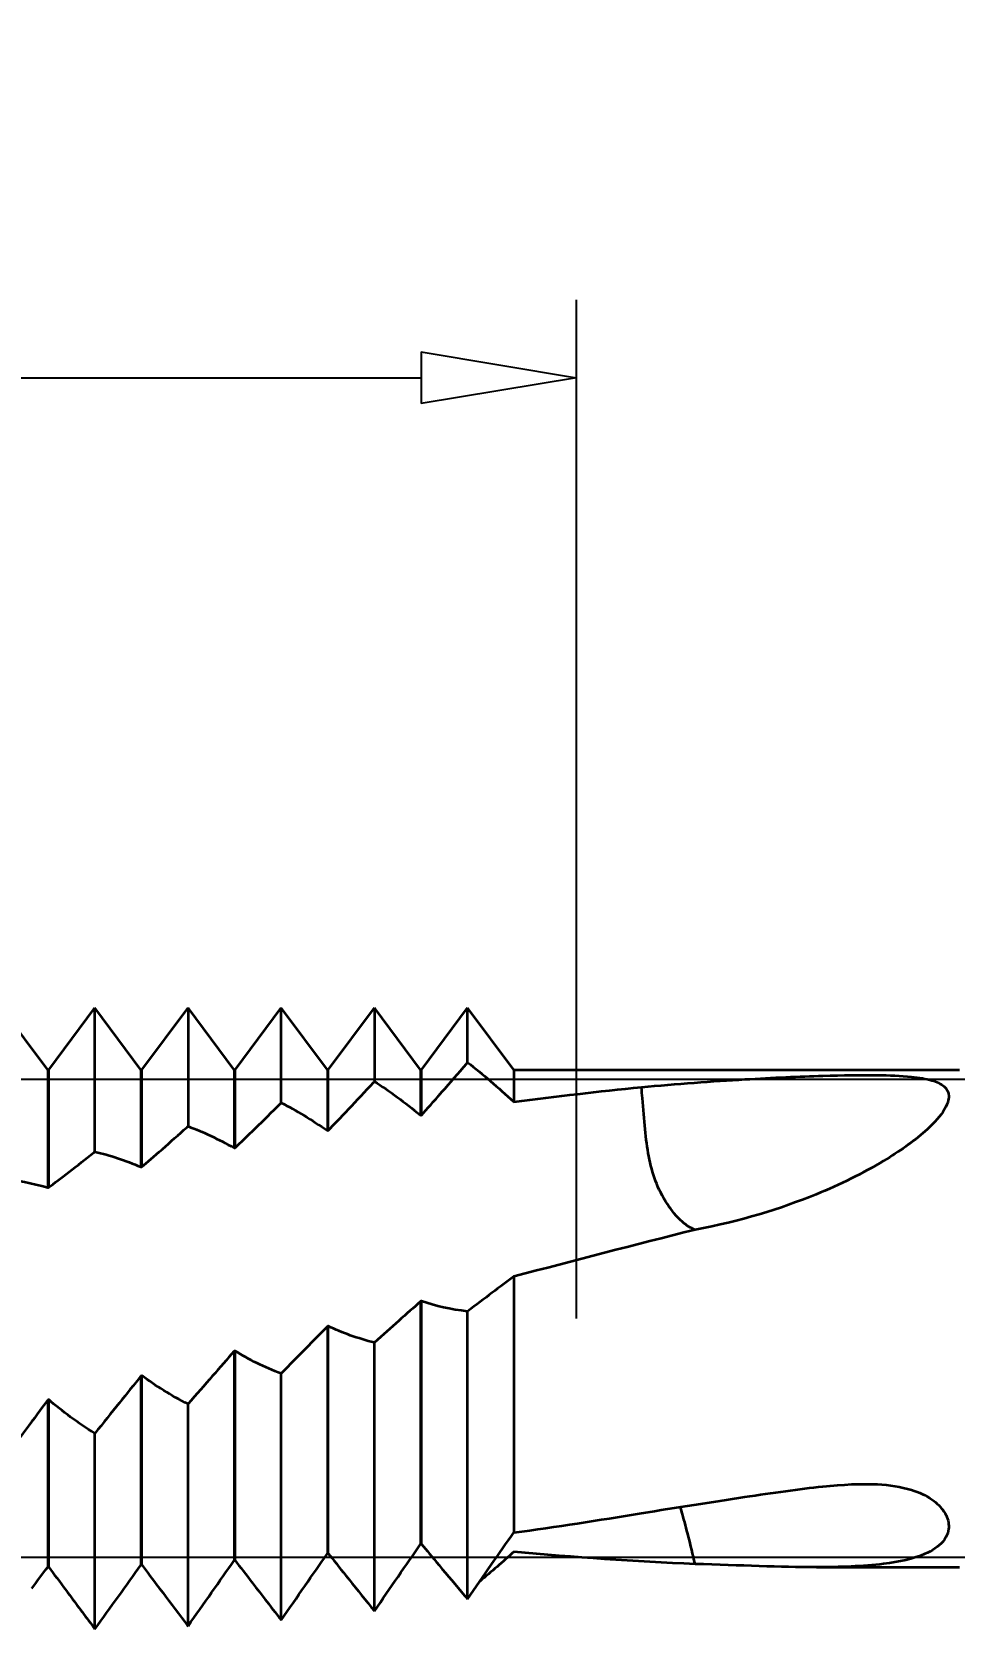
# Model space of a CAD drawing. Header units: millimetres. Extents: x -63 to 87, y -6 to 39.
# Drawn here: x -28.76 to -13.92, y -5 to 20.7 of the extents above; entities that cross this region are included whole.
import ezdxf

# ---------------------------------------------------------------- set-up
doc = ezdxf.new("R2010")
doc.units = ezdxf.units.MM
doc.layers.add('标注', color=3, linetype='Continuous')
doc.layers.add('轮廓', color=4, linetype='Continuous', lineweight=35)
doc.styles.add('工程字', font='gbenor.shx', dxfattribs={"bigfont": 'gbcbig.shx'})
doc.dimstyles.new('ZQH', dxfattribs={"dimtxt": 3, "dimasz": 2.5, "dimexe": 1.25, "dimexo": 0, "dimgap": 0.5, "dimtad": 1, "dimdec": 3, "dimdsep": 46, "dimtxsty": '工程字', "dimblk": 'CLOSEDBLANK', "dimcen": -0.8, "dimclrd": 3, "dimclre": 3, "dimclrt": 3, "dimadec": 1, "dimazin": 2, "dimtfac": 1, "dimtdec": 3, "dimtofl": 0, "dimtmove": 0, "dimatfit": 3, "dimldrblk": 'CLOSEDBLANK', "dimfxl": 1, "dimtolj": 1, "dimtzin": 0, "dimarcsym": 0})

# ---------------------------------------------------------------- blocks, each defined once
blk = doc.blocks.new('_ClosedBlank')
at = {"color": 0, "linetype": 'ByBlock', "lineweight": -2}
for p, q in [((-1, 0.167), (0, 0)), ((-1, 0.167), (-1, -0.167)), ((0, 0), (-1, -0.167))]:
    blk.add_line(p, q, dxfattribs=at)
blk = doc.blocks.new('*D2')
at = {"layer": 'Defpoints', "color": 0, "transparency": 16777216}
for p in [(-20, 15.135), (-45, 0), (-20, 0)]:
    blk.add_point(p, dxfattribs=at)
at = {"layer": '标注', "color": 3, "lineweight": -2, "transparency": 16777216}
for p, q in [((-45, 0), (-45, 16.385)), ((-20, 0), (-20, 16.385)), ((-42.5, 15.135), (-22.5, 15.135))]:
    blk.add_line(p, q, dxfattribs=at)
at = {"layer": '标注', "color": 3, "lineweight": -2, "transparency": 16777216, "xscale": 2.5, "yscale": 2.5, "zscale": 2.5, "rotation": 180}
blk.add_blockref('_ClosedBlank', (-45, 15.135), dxfattribs=at)
at = {"layer": '标注', "color": 3, "lineweight": -2, "transparency": 16777216, "xscale": 2.5, "yscale": 2.5, "zscale": 2.5}
blk.add_blockref('_ClosedBlank', (-20, 15.135), dxfattribs=at)
at = {"layer": '标注', "color": 3, "transparency": 16777216, "insert": (-32.5, 17.635), "char_height": 4, "attachment_point": 5, "style": '工程字'}
blk.add_mtext('\\A1;Le', dxfattribs=at)
blk = doc.blocks.new('*D3')
at = {"layer": 'Defpoints', "color": 0, "transparency": 16777216}
for p in [(-5, 23), (-45, 0), (-5, 0)]:
    blk.add_point(p, dxfattribs=at)
at = {"layer": '标注', "color": 3, "lineweight": -2, "transparency": 16777216}
for p, q in [((-45, 0), (-45, 24.25)), ((-5, 0), (-5, 24.25)), ((-42.5, 23), (-7.5, 23))]:
    blk.add_line(p, q, dxfattribs=at)
at = {"layer": '标注', "color": 3, "lineweight": -2, "transparency": 16777216, "xscale": 2.5, "yscale": 2.5, "zscale": 2.5, "rotation": 180}
blk.add_blockref('_ClosedBlank', (-45, 23), dxfattribs=at)
at = {"layer": '标注', "color": 3, "lineweight": -2, "transparency": 16777216, "xscale": 2.5, "yscale": 2.5, "zscale": 2.5}
blk.add_blockref('_ClosedBlank', (-5, 23), dxfattribs=at)
at = {"layer": '标注', "color": 3, "transparency": 16777216, "insert": (-25, 25.5), "char_height": 4, "attachment_point": 5, "style": '工程字'}
blk.add_mtext('\\A1;L1', dxfattribs=at)
blk = doc.blocks.new('*D4')
at = {"layer": 'Defpoints', "color": 0, "transparency": 16777216}
for p in [(75, 33.5), (-45, 0), (75, 0)]:
    blk.add_point(p, dxfattribs=at)
at = {"layer": '标注', "color": 3, "lineweight": -2, "transparency": 16777216}
for p, q in [((-45, 0), (-45, 34.75)), ((75, 0), (75, 34.75)), ((-42.5, 33.5), (72.5, 33.5))]:
    blk.add_line(p, q, dxfattribs=at)
at = {"layer": '标注', "color": 3, "lineweight": -2, "transparency": 16777216, "xscale": 2.5, "yscale": 2.5, "zscale": 2.5, "rotation": 180}
blk.add_blockref('_ClosedBlank', (-45, 33.5), dxfattribs=at)
at = {"layer": '标注', "color": 3, "lineweight": -2, "transparency": 16777216, "xscale": 2.5, "yscale": 2.5, "zscale": 2.5}
blk.add_blockref('_ClosedBlank', (75, 33.5), dxfattribs=at)
at = {"layer": '标注', "color": 3, "transparency": 16777216, "insert": (15, 36), "char_height": 4, "attachment_point": 5, "style": '工程字'}
blk.add_mtext('\\A1;L', dxfattribs=at)
blk = doc.blocks.new('*D10')
at = {"color": 3, "lineweight": -2, "transparency": 16777216}
for p, q in [((-11.718, 3.845), (-48.748, 3.845)), ((-47.498, 1.345), (-47.498, -1.345)), ((-11.718, -3.845), (-48.748, -3.845))]:
    blk.add_line(p, q, dxfattribs=at)
at = {"layer": 'Defpoints', "color": 0, "transparency": 16777216}
for p in [(-11.718, 3.845), (-47.498, -3.845), (-11.718, -3.845)]:
    blk.add_point(p, dxfattribs=at)
at = {"color": 3, "lineweight": -2, "transparency": 16777216, "xscale": 2.5, "yscale": 2.5, "zscale": 2.5}
for p, rotation in [((-47.498, 3.845), 90), ((-47.498, -3.845), 270)]:
    blk.add_blockref('_ClosedBlank', p, dxfattribs=dict(at, rotation=rotation))
at = {"color": 3, "transparency": 16777216, "insert": (-49.998, 0), "char_height": 4, "attachment_point": 5, "rotation": 90, "style": '工程字'}
blk.add_mtext('\\A1;d1', dxfattribs=at)

msp = doc.modelspace()

# ---------------------------------------------------------------- linework, layer by layer
at = {"layer": '轮廓', "color": 4, "lineweight": 35}
for p, q in [((-28.5074, 4), (-29.25, 5)), ((-28.4926, 4), (-27.75, 5)), ((-27.75, 2.6827, 0), (-27.75, 5, 0)), ((-27.0074, 4), (-27.75, 5)), ((-26.9926, 4), (-26.25, 5)), ((-26.25, 5, 0), (-26.25, 3.0924, 0)), ((-25.5074, 4), (-26.25, 5)), ((-25.4926, 4), (-24.75, 5)), ((-24.75, 3.4709, 0), (-24.75, 5, 0)), ((-24.0074, 4), (-24.75, 5)), ((-23.9926, 4), (-23.25, 5)), ((-23.25, 5, 0), (-23.25, 3.8144, 0)), ((-22.5074, 4), (-23.25, 5)), ((-22.4926, 4), (-21.75, 5)), ((-21.75, 4.1195, 0), (-21.75, 5, 0)), ((-21.0074, 4), (-21.75, 5)), ((-28.5074, 4), (-28.4926, 4)), ((-27.0074, 4), (-26.9926, 4)), ((-25.5074, 4), (-25.4926, 4)), ((-24.0074, 4), (-23.9926, 4)), ((-22.5074, 4), (-22.4926, 4)), ((-21.0074, 4), (-13.8371, 4)), ((-21.75, -4.5138, 0), (-21.75, 0.1145, 0)), ((-23.25, -4.7068, 0), (-23.25, -0.3875, 0)), ((-24.75, -4.8523, 0), (-24.75, -0.8856, 0)), ((-26.25, -4.9488, 0), (-26.25, -1.3747, 0)), ((-27.75, -4.9954, 0), (-27.75, -1.85, 0)), ((-16.135, -4), (-13.8371, -4))]:
    msp.add_line(p, q, dxfattribs=at)
for points, knots in [([(-22.4926, 3.2725), (-22.4043, 3.3707), (-22.2976, 3.491), (-22.032, 3.7946), (-21.9007, 3.946), (-21.7603, 4.1077), (-21.7551, 4.1136), (-21.75, 4.1195)], [10.5246208, 10.5246208, 10.5246208, 10.5246208, 11.0435423, 11.0435423, 11.553741, 11.553741, 11.5731001, 11.5731001, 11.5731001, 11.5731001]), ([(-28.5074, 4), (-28.5074, 4), (-28.5074, 3.976), (-28.5074, 3.8747), (-28.5074, 3.7976), (-28.5074, 3.5935), (-28.5074, 3.4664), (-28.5074, 3.1726), (-28.5074, 3.006), (-28.5074, 2.6509), (-28.5074, 2.4502), (-28.5074, 2.1913), (-28.5074, 2.1502), (-28.5074, 2.1086)], [6.0269876, 6.0269876, 6.0269876, 6.0269876, 6.780361, 6.780361, 7.5337343, 7.5337343, 8.2871077, 8.2871077, 9.0404811, 9.0404811, 9.7938544, 9.7938544, 9.9334681, 9.9334681, 9.9334681, 9.9334681]), ([(-28.4926, 2.112), (-28.4926, 2.1524), (-28.4926, 2.1924), (-28.4926, 2.4502), (-28.4926, 2.6509), (-28.4926, 3.006), (-28.4926, 3.1726), (-28.4926, 3.4664), (-28.4926, 3.5935), (-28.4926, 3.7976), (-28.4926, 3.8747), (-28.4926, 3.976), (-28.4926, 4), (-28.4926, 4)], [14.1782592, 14.1782592, 14.1782592, 14.1782592, 14.3140943, 14.3140943, 15.0674676, 15.0674676, 15.820841, 15.820841, 16.5742143, 16.5742143, 17.3275877, 17.3275877, 18.080961, 18.080961, 18.080961, 18.080961]), ([(-27.0074, 4), (-27.0074, 4), (-27.0074, 3.976), (-27.0074, 3.8747), (-27.0074, 3.7976), (-27.0074, 3.5935), (-27.0074, 3.4664), (-27.0074, 3.1726), (-27.0074, 3.006), (-27.0074, 2.7085), (-27.0074, 2.5782), (-27.0074, 2.4389)], [6.0269876, 6.0269876, 6.0269876, 6.0269876, 6.780361, 6.780361, 7.5337344, 7.5337344, 8.2871077, 8.2871077, 9.0404811, 9.0404811, 9.5490886, 9.5490886, 9.5490886, 9.5490886]), ([(-26.9926, 2.4421), (-26.9926, 2.5802), (-26.9926, 2.7095), (-26.9926, 3.006), (-26.9926, 3.1726), (-26.9926, 3.4664), (-26.9926, 3.5935), (-26.9926, 3.7976), (-26.9926, 3.8747), (-26.9926, 3.976), (-26.9926, 4), (-26.9926, 4)], [14.5626988, 14.5626988, 14.5626988, 14.5626988, 15.0674676, 15.0674676, 15.8208409, 15.8208409, 16.5742143, 16.5742143, 17.3275876, 17.3275876, 18.080961, 18.080961, 18.080961, 18.080961]), ([(-25.5074, 4), (-25.5074, 4), (-25.5074, 3.976), (-25.5074, 3.8747), (-25.5074, 3.7976), (-25.5074, 3.5935), (-25.5074, 3.4664), (-25.5074, 3.1726), (-25.5074, 3.006), (-25.5074, 2.801), (-25.5074, 2.7731), (-25.5074, 2.7446)], [6.0269877, 6.0269877, 6.0269877, 6.0269877, 6.780361, 6.780361, 7.5337344, 7.5337344, 8.2871078, 8.2871078, 9.0404811, 9.0404811, 9.1566914, 9.1566914, 9.1566914, 9.1566914]), ([(-25.4926, 2.7475), (-25.4926, 2.775), (-25.4926, 2.802), (-25.4926, 3.006), (-25.4926, 3.1726), (-25.4926, 3.4664), (-25.4926, 3.5935), (-25.4926, 3.7976), (-25.4926, 3.8747), (-25.4926, 3.976), (-25.4926, 4), (-25.4926, 4)], [14.9551976, 14.9551976, 14.9551976, 14.9551976, 15.0674675, 15.0674675, 15.8208409, 15.8208409, 16.5742142, 16.5742142, 17.3275876, 17.3275876, 18.080961, 18.080961, 18.080961, 18.080961]), ([(-24.0074, 4), (-24.0074, 4), (-24.0074, 3.976), (-24.0074, 3.8747), (-24.0074, 3.7976), (-24.0074, 3.5935), (-24.0074, 3.4664), (-24.0074, 3.2276), (-24.0074, 3.128), (-24.0074, 3.0227)], [6.0269877, 6.0269877, 6.0269877, 6.0269877, 6.7803611, 6.7803611, 7.5337344, 7.5337344, 8.2871078, 8.2871078, 8.7586848, 8.7586848, 8.7586848, 8.7586848]), ([(-23.9926, 3.0253), (-23.9926, 3.1296), (-23.9926, 3.2283), (-23.9926, 3.4664), (-23.9926, 3.5935), (-23.9926, 3.7976), (-23.9926, 3.8747), (-23.9926, 3.976), (-23.9926, 4), (-23.9926, 4)], [15.3531546, 15.3531546, 15.3531546, 15.3531546, 15.8208409, 15.8208409, 16.5742142, 16.5742142, 17.3275876, 17.3275876, 18.0809609, 18.0809609, 18.0809609, 18.0809609]), ([(-22.5074, 4), (-22.5074, 4), (-22.5074, 3.976), (-22.5074, 3.8747), (-22.5074, 3.7976), (-22.5074, 3.5935), (-22.5074, 3.4664), (-22.5074, 3.3033), (-22.5074, 3.2869), (-22.5074, 3.2702)], [6.0269878, 6.0269878, 6.0269878, 6.0269878, 6.7803611, 6.7803611, 7.5337345, 7.5337345, 8.2871078, 8.2871078, 8.3701589, 8.3701589, 8.3701589, 8.3701589]), ([(-22.4926, 3.2725), (-22.4926, 3.2884), (-22.4926, 3.3041), (-22.4926, 3.4664), (-22.4926, 3.5935), (-22.4926, 3.7976), (-22.4926, 3.8747), (-22.4926, 3.976), (-22.4926, 4), (-22.4926, 4)], [15.7415986, 15.7415986, 15.7415986, 15.7415986, 15.8208408, 15.8208408, 16.5742142, 16.5742142, 17.3275875, 17.3275875, 18.0809609, 18.0809609, 18.0809609, 18.0809609]), ([(-21.0074, 4), (-21.0074, 4), (-21.0074, 3.976), (-21.0074, 3.8747), (-21.0074, 3.7976), (-21.0074, 3.634), (-21.0074, 3.5634), (-21.0074, 3.4848)], [6.0269878, 6.0269878, 6.0269878, 6.0269878, 6.7803612, 6.7803612, 7.5337345, 7.5337345, 7.9880146, 7.9880146, 7.9880146, 7.9880146]), ([(-18.9522, 3.7213), (-18.3968, 3.7747), (-17.8017, 3.8177), (-16.8408, 3.8744), (-16.4019, 3.8943), (-15.7136, 3.9149), (-15.4184, 3.9191), (-14.9669, 3.9124), (-14.7785, 3.9057), (-14.4844, 3.8761), (-14.3726, 3.8584), (-14.1947, 3.8066), (-14.1295, 3.7755), (-14.0333, 3.6916), (-14.0098, 3.6388), (-14.007, 3.5259), (-14.0211, 3.4434), (-14.1728, 3.2192), (-14.2739, 3.1132), (-14.577, 2.8464), (-14.8095, 2.6842), (-15.3872, 2.3369), (-15.7606, 2.1533), (-16.7123, 1.7636), (-17.3649, 1.5629), (-18.0885, 1.427)], [0, 0, 0, 0, 1.7225082, 1.7225082, 3.2420832, 3.2420832, 4.5783825, 4.5783825, 5.5097367, 5.5097367, 6.1798259, 6.1798259, 6.7805191, 6.7805191, 7.4543126, 7.4543126, 8.0469341, 8.0469341, 8.5421995, 8.5421995, 9.324278, 9.324278, 10.3809783, 10.3809783, 11.9520195, 11.9520195, 11.9520195, 11.9520195]), ([(-23.9926, 3.0253), (-23.9043, 3.1163), (-23.7976, 3.2281), (-23.532, 3.5111), (-23.4007, 3.6525), (-23.2603, 3.8034), (-23.2551, 3.8089), (-23.25, 3.8144)], [10.5246208, 10.5246208, 10.5246208, 10.5246208, 11.0435423, 11.0435423, 11.553741, 11.553741, 11.5731001, 11.5731001, 11.5731001, 11.5731001]), ([(-25.4926, 2.7475), (-25.4043, 2.8304), (-25.2976, 2.9325), (-25.032, 3.1921), (-24.9007, 3.3222), (-24.7603, 3.4608), (-24.7551, 3.4659), (-24.75, 3.4709)], [10.5246208, 10.5246208, 10.5246208, 10.5246208, 11.0435423, 11.0435423, 11.553741, 11.553741, 11.5731001, 11.5731001, 11.5731001, 11.5731001]), ([(-26.9926, 2.4421), (-26.9043, 2.5159), (-26.7976, 2.6074), (-26.532, 2.8409), (-26.4007, 2.9583), (-26.2603, 3.0833), (-26.2551, 3.0878), (-26.25, 3.0924)], [10.5246208, 10.5246208, 10.5246208, 10.5246208, 11.0435423, 11.0435423, 11.553741, 11.553741, 11.5731001, 11.5731001, 11.5731001, 11.5731001]), ([(-28.4926, 2.112), (-28.4043, 2.1761), (-28.2976, 2.256), (-28.032, 2.4611), (-27.9007, 2.5645), (-27.7603, 2.6746), (-27.7551, 2.6787), (-27.75, 2.6827)], [10.5246208, 10.5246208, 10.5246208, 10.5246208, 11.0435423, 11.0435423, 11.553741, 11.553741, 11.5731001, 11.5731001, 11.5731001, 11.5731001]), ([(-18.2926, 1.5539), (-18.3873, 1.6352), (-18.6617, 1.9824), (-18.7816, 2.3338), (-18.8345, 2.6096)], [0.5808673, 0.5808673, 0.5808673, 0.5808673, 1, 2, 2, 2, 2]), ([(-21.0074, 0.6738), (-21.0074, 0.4471), (-21.0074, 0.2202), (-21.0074, -0.2511), (-21.0074, -0.5108), (-21.0074, -1.0274), (-21.0074, -1.2844), (-21.0074, -1.7771), (-21.0074, -2.0133), (-21.0074, -2.4502), (-21.0074, -2.6509), (-21.0074, -3.006), (-21.0074, -3.1726), (-21.0074, -3.3624), (-21.0074, -3.4036), (-21.0074, -3.443)], [11.3932383, 11.3932383, 11.3932383, 11.3932383, 12.0539743, 12.0539743, 12.8073476, 12.8073476, 13.5607209, 13.5607209, 14.3140942, 14.3140942, 15.0674674, 15.0674674, 15.8208408, 15.8208408, 16.0408609, 16.0408609, 16.0408609, 16.0408609]), ([(-22.5074, 0.2749), (-22.5074, 0.1825), (-22.5074, 0.0907), (-22.5074, -0.2511), (-22.5074, -0.5108), (-22.5074, -1.0274), (-22.5074, -1.2844), (-22.5074, -1.7771), (-22.5074, -2.0133), (-22.5074, -2.4502), (-22.5074, -2.6509), (-22.5074, -3.006), (-22.5074, -3.1726), (-22.5074, -3.4364), (-22.5074, -3.5408), (-22.5074, -3.6299)], [11.7819723, 11.7819723, 11.7819723, 11.7819723, 12.0539743, 12.0539743, 12.8073476, 12.8073476, 13.5607209, 13.5607209, 14.3140942, 14.3140942, 15.0674675, 15.0674675, 15.8208408, 15.8208408, 16.4202978, 16.4202978, 16.4202978, 16.4202978]), ([(-22.4926, -3.6282), (-22.4926, -3.5395), (-22.4926, -3.4356), (-22.4926, -3.1726), (-22.4926, -3.006), (-22.4926, -2.6509), (-22.4926, -2.4502), (-22.4926, -2.0133), (-22.4926, -1.7771), (-22.4926, -1.2844), (-22.4926, -1.0274), (-22.4926, -0.5108), (-22.4926, -0.2511), (-22.4926, 0.092), (-22.4926, 0.1851), (-22.4926, 0.2789)], [7.6913991, 7.6913991, 7.6913991, 7.6913991, 8.2871078, 8.2871078, 9.0404812, 9.0404812, 9.7938545, 9.7938545, 10.5472277, 10.5472277, 11.300601, 11.300601, 12.0539743, 12.0539743, 12.3298697, 12.3298697, 12.3298697, 12.3298697]), ([(-24.0074, -0.1268), (-24.0074, -0.338), (-24.0074, -0.5541), (-24.0074, -1.0274), (-24.0074, -1.2844), (-24.0074, -1.7771), (-24.0074, -2.0133), (-24.0074, -2.4502), (-24.0074, -2.6509), (-24.0074, -3.006), (-24.0074, -3.1726), (-24.0074, -3.4664), (-24.0074, -3.5935), (-24.0074, -3.7259), (-24.0074, -3.7542), (-24.0074, -3.7802)], [12.1800936, 12.1800936, 12.1800936, 12.1800936, 12.8073476, 12.8073476, 13.5607209, 13.5607209, 14.3140942, 14.3140942, 15.0674675, 15.0674675, 15.8208409, 15.8208409, 16.5742142, 16.5742142, 16.7988206, 16.7988206, 16.7988206, 16.7988206]), ([(-23.9926, -3.7789), (-23.9926, -3.7532), (-23.9926, -3.7254), (-23.9926, -3.5935), (-23.9926, -3.4664), (-23.9926, -3.1726), (-23.9926, -3.006), (-23.9926, -2.6509), (-23.9926, -2.4502), (-23.9926, -2.0133), (-23.9926, -1.7771), (-23.9926, -1.2844), (-23.9926, -1.0274), (-23.9926, -0.5527), (-23.9926, -0.3353), (-23.9926, -0.1228)], [7.3128781, 7.3128781, 7.3128781, 7.3128781, 7.5337344, 7.5337344, 8.2871078, 8.2871078, 9.0404811, 9.0404811, 9.7938544, 9.7938544, 10.5472277, 10.5472277, 11.300601, 11.300601, 11.9317922, 11.9317922, 11.9317922, 11.9317922]), ([(-25.5074, -0.5272), (-25.5074, -0.6078), (-25.5074, -0.6885), (-25.5074, -1.0274), (-25.5074, -1.2844), (-25.5074, -1.7771), (-25.5074, -2.0133), (-25.5074, -2.4502), (-25.5074, -2.6509), (-25.5074, -3.006), (-25.5074, -3.1726), (-25.5074, -3.4664), (-25.5074, -3.5935), (-25.5074, -3.7774), (-25.5074, -3.8434), (-25.5074, -3.8923)], [12.5722374, 12.5722374, 12.5722374, 12.5722374, 12.8073476, 12.8073476, 13.5607209, 13.5607209, 14.3140942, 14.3140942, 15.0674675, 15.0674675, 15.8208409, 15.8208409, 16.5742142, 16.5742142, 17.1787231, 17.1787231, 17.1787231, 17.1787231]), ([(-25.4926, -3.8914), (-25.4926, -3.8425), (-25.4926, -3.7769), (-25.4926, -3.5935), (-25.4926, -3.4664), (-25.4926, -3.1726), (-25.4926, -3.006), (-25.4926, -2.6509), (-25.4926, -2.4502), (-25.4926, -2.0133), (-25.4926, -1.7771), (-25.4926, -1.2844), (-25.4926, -1.0274), (-25.4926, -0.6872), (-25.4926, -0.6051), (-25.4926, -0.5233)], [6.9330029, 6.9330029, 6.9330029, 6.9330029, 7.5337344, 7.5337344, 8.2871078, 8.2871078, 9.0404811, 9.0404811, 9.7938544, 9.7938544, 10.5472277, 10.5472277, 11.300601, 11.300601, 11.5395481, 11.5395481, 11.5395481, 11.5395481]), ([(-27.0074, -0.9223), (-27.0074, -1.1288), (-27.0074, -1.3331), (-27.0074, -1.7771), (-27.0074, -2.0133), (-27.0074, -2.4502), (-27.0074, -2.6509), (-27.0074, -3.006), (-27.0074, -3.1726), (-27.0074, -3.4664), (-27.0074, -3.5935), (-27.0074, -3.7976), (-27.0074, -3.8747), (-27.0074, -3.9412), (-27.0074, -3.9544), (-27.0074, -3.9651)], [12.9564674, 12.9564674, 12.9564674, 12.9564674, 13.5607209, 13.5607209, 14.3140942, 14.3140942, 15.0674676, 15.0674676, 15.8208409, 15.8208409, 16.5742143, 16.5742143, 17.3275876, 17.3275876, 17.5629572, 17.5629572, 17.5629572, 17.5629572]), ([(-26.9926, -3.9646), (-26.9926, -3.954), (-26.9926, -3.9409), (-26.9926, -3.8747), (-26.9926, -3.7976), (-26.9926, -3.5935), (-26.9926, -3.4664), (-26.9926, -3.1726), (-26.9926, -3.006), (-26.9926, -2.6509), (-26.9926, -2.4502), (-26.9926, -2.0133), (-26.9926, -1.7771), (-26.9926, -1.3319), (-26.9926, -1.1262), (-26.9926, -0.9184)], [6.5488277, 6.5488277, 6.5488277, 6.5488277, 6.780361, 6.780361, 7.5337344, 7.5337344, 8.2871077, 8.2871077, 9.0404811, 9.0404811, 9.7938544, 9.7938544, 10.5472277, 10.5472277, 11.1552588, 11.1552588, 11.1552588, 11.1552588]), ([(-28.5074, -1.3081), (-28.5074, -1.3831), (-28.5074, -1.4574), (-28.5074, -1.7771), (-28.5074, -2.0133), (-28.5074, -2.4502), (-28.5074, -2.6509), (-28.5074, -3.006), (-28.5074, -3.1726), (-28.5074, -3.4664), (-28.5074, -3.5935), (-28.5074, -3.7976), (-28.5074, -3.8747), (-28.5074, -3.9675), (-28.5074, -3.9913), (-28.5074, -3.998)], [13.3363681, 13.3363681, 13.3363681, 13.3363681, 13.560721, 13.560721, 14.3140943, 14.3140943, 15.0674676, 15.0674676, 15.820841, 15.820841, 16.5742143, 16.5742143, 17.3275877, 17.3275877, 17.9551078, 17.9551078, 17.9551078, 17.9551078]), ([(-28.4926, -3.9979), (-28.4926, -3.991), (-28.4926, -3.9673), (-28.4926, -3.8747), (-28.4926, -3.7976), (-28.4926, -3.5935), (-28.4926, -3.4664), (-28.4926, -3.1726), (-28.4926, -3.006), (-28.4926, -2.6509), (-28.4926, -2.4502), (-28.4926, -2.0133), (-28.4926, -1.7771), (-28.4926, -1.4561), (-28.4926, -1.3806), (-28.4926, -1.3043)], [6.156777, 6.156777, 6.156777, 6.156777, 6.780361, 6.780361, 7.5337343, 7.5337343, 8.2871077, 8.2871077, 9.0404811, 9.0404811, 9.7938544, 9.7938544, 10.5472277, 10.5472277, 10.7753306, 10.7753306, 10.7753306, 10.7753306]), ([(-18.9522, -3.131), (-18.3968, -3.0405), (-17.8017, -2.947), (-16.8408, -2.8025), (-16.4019, -2.7395), (-15.7136, -2.6693), (-15.4184, -2.6529), (-14.9669, -2.6771), (-14.7785, -2.7032), (-14.4844, -2.7949), (-14.3726, -2.8465), (-14.1947, -2.9699), (-14.1295, -3.036), (-14.0333, -3.1839), (-14.0098, -3.2627), (-14.007, -3.402), (-14.0211, -3.4946), (-14.1728, -3.6718), (-14.2739, -3.7359), (-14.577, -3.8665), (-14.8095, -3.9158), (-15.3872, -3.9888), (-15.7606, -4.0002), (-16.7123, -3.9997), (-17.3649, -3.9727), (-18.0885, -3.9497)], [0, 0, 0, 0, 1.7225081, 1.7225081, 3.2420841, 3.2420841, 4.5783834, 4.5783834, 5.5097368, 5.5097368, 6.1798256, 6.1798256, 6.7805191, 6.7805191, 7.4543132, 7.4543132, 8.0469471, 8.0469471, 8.5422271, 8.5422271, 9.3243305, 9.3243305, 10.3810654, 10.3810654, 11.9521446, 11.9521446, 11.9521446, 11.9521446]), ([(-23.9926, -3.7789), (-23.9132, -3.8793), (-23.8203, -3.9963), (-23.5737, -4.3045), (-23.442, -4.4681), (-23.2839, -4.6646), (-23.2669, -4.6857), (-23.25, -4.7068)], [10.6107197, 10.6107197, 10.6107197, 10.6107197, 11.0705652, 11.0705652, 11.6255625, 11.6255625, 11.6923241, 11.6923241, 11.6923241, 11.6923241]), ([(-22.4926, -3.6282), (-22.4132, -3.7245), (-22.3203, -3.8364), (-22.0737, -4.1306), (-21.942, -4.2864), (-21.7839, -4.4737), (-21.7669, -4.4937), (-21.75, -4.5138)], [10.6107196, 10.6107196, 10.6107196, 10.6107196, 11.0705652, 11.0705652, 11.6255625, 11.6255625, 11.6923241, 11.6923241, 11.6923241, 11.6923241]), ([(-28.4926, -3.9979), (-28.4132, -4.1046), (-28.3203, -4.2296), (-28.0737, -4.5609), (-27.942, -4.7377), (-27.7839, -4.9499), (-27.7669, -4.9727), (-27.75, -4.9954)], [10.61072, 10.61072, 10.61072, 10.61072, 11.0705652, 11.0705652, 11.6255625, 11.6255625, 11.6923241, 11.6923241, 11.6923241, 11.6923241]), ([(-26.9926, -3.9646), (-26.9132, -4.0703), (-26.8203, -4.1939), (-26.5737, -4.5208), (-26.442, -4.6949), (-26.2839, -4.904), (-26.2669, -4.9264), (-26.25, -4.9488)], [10.6107199, 10.6107199, 10.6107199, 10.6107199, 11.0705652, 11.0705652, 11.6255625, 11.6255625, 11.6923241, 11.6923241, 11.6923241, 11.6923241]), ([(-25.4926, -3.8914), (-25.4132, -3.995), (-25.3203, -4.1159), (-25.0737, -4.435), (-24.942, -4.6048), (-24.7839, -4.8086), (-24.7669, -4.8304), (-24.75, -4.8523)], [10.6107198, 10.6107198, 10.6107198, 10.6107198, 11.0705652, 11.0705652, 11.6255625, 11.6255625, 11.6923241, 11.6923241, 11.6923241, 11.6923241])]:
    msp.add_open_spline(points, degree=3, knots=knots, dxfattribs=at)
for points in [[(-21.75, 4.1195), (-21.5067, 3.932), (-21.2641, 3.7206), (-21.0074, 3.4848)], [(-23.25, 3.8144), (-23.0067, 3.6585), (-22.7641, 3.4762), (-22.5074, 3.2702)], [(-21.0074, 3.4848), (-20.3221, 3.5749), (-19.6376, 3.654), (-18.9522, 3.7213)], [(-18.9376, 3.5447), (-18.9423, 3.6023), (-18.9472, 3.6612), (-18.9522, 3.7213)], [(-24.75, 3.4709), (-24.5067, 3.3482), (-24.2641, 3.1968), (-24.0074, 3.0227)], [(-18.8345, 2.6096), (-18.8874, 2.8854), (-18.9087, 3.1893), (-18.9376, 3.5447)], [(-26.25, 3.0924), (-26.0067, 3.004), (-25.7641, 2.8851), (-25.5074, 2.7446)], [(-22.5074, 3.2702), (-22.5025, 3.271), (-22.4975, 3.2718), (-22.4926, 3.2725)], [(-24.0074, 3.0227), (-24.0025, 3.0236), (-23.9975, 3.0244), (-23.9926, 3.0253)], [(-27.75, 2.6827), (-27.5067, 2.6296), (-27.2641, 2.5443), (-27.0074, 2.4389)], [(-25.5074, 2.7446), (-25.5025, 2.7456), (-25.4975, 2.7466), (-25.4926, 2.7475)], [(-27.0074, 2.4389), (-27.0025, 2.44), (-26.9975, 2.441), (-26.9926, 2.4421)], [(-29.25, 2.2459), (-29.0067, 2.2286), (-28.7641, 2.1778), (-28.5074, 2.1086)], [(-28.5074, 2.1086), (-28.5025, 2.1097), (-28.4975, 2.1108), (-28.4926, 2.112)], [(-18.0885, 1.427), (-18.1624, 1.4562), (-18.2305, 1.5005), (-18.2926, 1.5539)], [(-18.0885, 1.427), (-19.0623, 1.1833), (-20.0337, 0.931), (-21.0074, 0.6738)], [(-21.0074, 0.6738), (-21.229, 0.5097), (-21.4787, 0.3252), (-21.75, 0.1145)], [(-22.5074, 0.2749), (-22.729, 0.0785), (-22.9787, -0.1407), (-23.25, -0.3875)], [(-22.4926, 0.2789), (-22.4975, 0.2775), (-22.5025, 0.2762), (-22.5074, 0.2749)], [(-21.75, 0.1145), (-22.022, 0.1436), (-22.2709, 0.2012), (-22.4926, 0.2789)], [(-24.0074, -0.1268), (-24.229, -0.3536), (-24.4787, -0.6052), (-24.75, -0.8856)], [(-23.9926, -0.1228), (-23.9975, -0.1241), (-24.0025, -0.1255), (-24.0074, -0.1268)], [(-23.25, -0.3875), (-23.522, -0.3217), (-23.7709, -0.2307), (-23.9926, -0.1228)], [(-25.5074, -0.5272), (-25.729, -0.7821), (-25.9787, -1.0636), (-26.25, -1.3747)], [(-25.4926, -0.5233), (-25.4975, -0.5246), (-25.5025, -0.5259), (-25.5074, -0.5272)], [(-24.75, -0.8856), (-25.022, -0.7838), (-25.2709, -0.6602), (-25.4926, -0.5233)], [(-27.0074, -0.9223), (-27.229, -1.2027), (-27.4787, -1.5113), (-27.75, -1.85)], [(-26.9926, -0.9184), (-26.9975, -0.9197), (-27.0025, -0.921), (-27.0074, -0.9223)], [(-26.25, -1.3747), (-26.522, -1.238), (-26.7709, -1.083), (-26.9926, -0.9184)], [(-28.5074, -1.3081), (-28.729, -1.6112), (-28.9787, -1.9437), (-29.25, -2.3067)], [(-28.4926, -1.3043), (-28.4975, -1.3056), (-28.5025, -1.3068), (-28.5074, -1.3081)], [(-27.75, -1.85), (-28.022, -1.6797), (-28.2709, -1.495), (-28.4926, -1.3043)], [(-18.2926, -3.1465), (-18.3038, -3.1064), (-18.3148, -3.0677), (-18.3256, -3.0303)], [(-21.0074, -3.443), (-20.3221, -3.3496), (-19.6376, -3.2453), (-18.9522, -3.131)], [(-18.0885, -3.9497), (-18.1624, -3.6342), (-18.2305, -3.3694), (-18.2926, -3.1465)], [(-21.75, -4.5138), (-21.4973, -4.1417), (-21.2377, -3.7706), (-21.0074, -3.443)], [(-24.75, -4.8523), (-24.4973, -4.4857), (-24.2377, -4.1122), (-24.0074, -3.7802)], [(-24.0074, -3.7802), (-24.0025, -3.7797), (-23.9975, -3.7793), (-23.9926, -3.7789)], [(-23.25, -4.7068), (-22.9973, -4.3355), (-22.7377, -3.9614), (-22.5074, -3.6299)], [(-22.5074, -3.6299), (-22.5025, -3.6293), (-22.4975, -3.6288), (-22.4926, -3.6282)], [(-21.0074, -3.7515), (-21.1839, -3.9143), (-21.3669, -4.0736), (-21.555, -4.2286)], [(-18.0885, -3.9497), (-19.0623, -3.9084), (-20.0337, -3.842), (-21.0074, -3.7515)], [(-28.7623, -4.3433), (-28.6748, -4.2254), (-28.5892, -4.1094), (-28.5074, -3.998)], [(-28.5074, -3.998), (-28.5025, -3.998), (-28.4975, -3.9979), (-28.4926, -3.9979)], [(-27.75, -4.9954), (-27.4973, -4.6491), (-27.2377, -4.2882), (-27.0074, -3.9651)], [(-27.0074, -3.9651), (-27.0025, -3.965), (-26.9975, -3.9648), (-26.9926, -3.9646)], [(-26.25, -4.9488), (-25.9973, -4.5905), (-25.7377, -4.2215), (-25.5074, -3.8923)], [(-25.5074, -3.8923), (-25.5025, -3.892), (-25.4975, -3.8917), (-25.4926, -3.8914)]]:
    msp.add_open_spline(points, degree=3, dxfattribs=at)

# ---------------------------------------------------------------- dimensions: what is measured, and where the dimension line sits
dim = msp.add_linear_dim(base=(-47.4984, -3.8451), p1=(-11.7182, 3.8451), p2=(-11.7182, -3.8451), angle=90, text='d1', dimstyle='ZQH', override={"dimtxt": 4})
dim.commit()
dim.dimension.update_dxf_attribs({"geometry": '*D10', "text_midpoint": (-49.9984, 0)})
at = {"layer": '标注', "color": 3}
for base, p2, text, picture, middle in [((75, 33.5), (75, 0), 'L', '*D4', (15, 33.5)), ((-5, 23), (-5, 0), 'L1', '*D3', (-25, 23)), ((-20, 15.1354), (-20, 0), 'Le', '*D2', (-32.5, 15.1354))]:
    dim = msp.add_linear_dim(base=base, p1=(-45, 0), p2=p2, angle=180, text=text, dimstyle='ZQH', override={"dimtxt": 4}, dxfattribs=at)
    dim.commit()
    dim.dimension.update_dxf_attribs({"geometry": picture, "text_midpoint": middle, "dimtype": 160})

doc.saveas('drawing.dxf')
